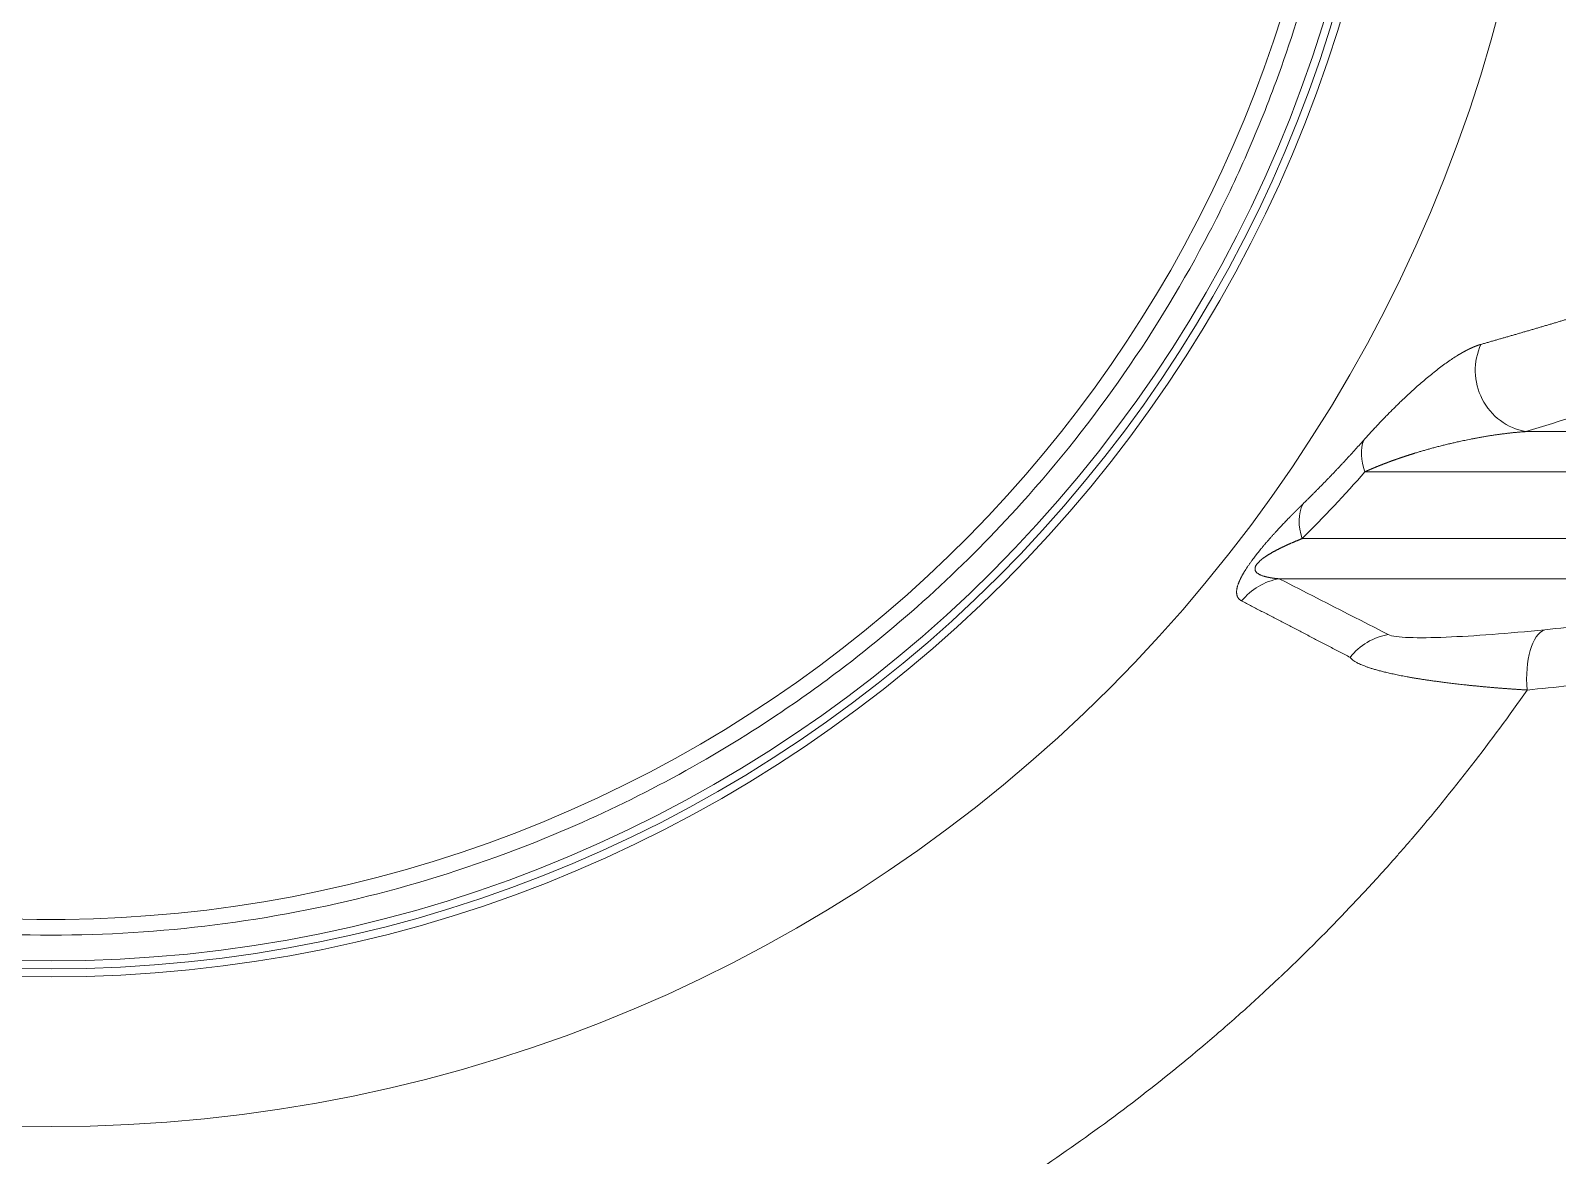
# Model space of a CAD drawing. Header units: millimetres. Extents: x 4664 to 8864, y -38 to 2932.
# Drawn here: x 7869.08 to 7901.61, y 1756.27 to 1780.24 of the extents above; entities that cross this region are included whole.
import ezdxf

# ---------------------------------------------------------------- set-up
doc = ezdxf.new("R2010")
doc.units = ezdxf.units.MM

msp = doc.modelspace()

# ---------------------------------------------------------------- linework, layer by layer
at = {"lineweight": 5}
for p, q in [((7910.191, 1771.695), (7900.938, 1771.695)), ((7897.51, 1770.839), (7910.017, 1770.839)), ((7910.017, 1769.414), (7896.17, 1769.414)), ((7895.684, 1768.558), (7910.191, 1768.558))]:
    msp.add_line(p, q, dxfattribs=at)
for radius in [31.888, 28.697, 28.528, 28.358]:
    msp.add_circle((7869.524, 1788.775), radius, dxfattribs=at)
msp.add_arc((7869.524, 1788.775), 27.471, 209.0561, 10.6295, dxfattribs=at)
at = {"lineweight": 5, "extrusion": (0, 0, -1)}
for centre, major_axis, ratio, start_param, end_param in [((7901.133, 1772.979), (-0.381, 1.249), 0.971679, 3.599809, 5.457733), ((7898.58, 1770.839), (-0.982, 0.861), 0.685493, 5.375966, 6.042362), ((7875.668, 1788.775), (28.646, 0), 0.967774, 0.703623, 0.773134), ((7897.24, 1769.414), (-0.92, 0.927), 0.712004, 5.327244, 6.033292), ((7895.879, 1767.274), (0.593, 1.164), 0.984114, 4.922167, 5.653663), ((7898.203, 1766.086), (0.596, 1.162), 0.984226, 4.904825, 5.651081), ((7901.537, 1766.189), (-0.13, 1.299), 0.436932, 4.756023, 6.166714), ((7869.329, 1755.641), (72.966, 11.202), 0.103887, 5.182477, 5.196477), ((7869.524, 1754.357), (71.659, 11.206), 0.105691, 5.183056, 5.197056)]:
    msp.add_ellipse(centre, major_axis=major_axis, ratio=ratio, start_param=start_param, end_param=end_param, dxfattribs=at)
at = {"lineweight": 5}
for points, knots in [([(7894.768, 1800.441), (7894.55, 1800.912), (7894.06, 1801.9), (7892.93, 1803.872), (7891.573, 1805.792), (7889.283, 1808.457), (7886.664, 1810.825), (7882.702, 1813.397), (7879.474, 1814.83), (7876.662, 1815.672), (7873.802, 1816.335), (7870.873, 1816.632), (7866.176, 1816.513), (7862.118, 1815.76), (7857.186, 1813.829), (7854.14, 1812.038), (7850.887, 1809.524), (7848.39, 1807.03), (7845.972, 1803.702), (7844.276, 1800.609), (7842.549, 1796.22), (7841.683, 1791.585), (7841.705, 1786.886), (7842.089, 1783.972), (7842.877, 1780.542), (7843.894, 1777.779), (7845.517, 1774.653), (7846.794, 1772.679), (7848.977, 1769.917), (7851.495, 1767.448), (7855.32, 1764.731), (7860.045, 1762.39), (7865.212, 1761.124), (7871.091, 1760.839), (7875.763, 1761.494), (7880.791, 1763.222), (7883.919, 1764.887), (7887.278, 1767.267), (7889.881, 1769.657), (7892.44, 1772.89), (7893.958, 1775.406), (7894.974, 1777.52), (7896.082, 1780.258), (7896.981, 1783.682), (7897.449, 1788.364), (7897.203, 1792.48), (7896.057, 1797.676), (7894.18, 1802.001), (7891.218, 1806.363), (7888.803, 1808.927), (7885.176, 1811.921), (7881.608, 1814.012), (7876.633, 1815.782), (7873.165, 1816.425), (7869.065, 1816.661), (7865.541, 1816.416), (7861.539, 1815.491), (7858.23, 1814.269), (7854.576, 1812.365), (7851.273, 1809.912), (7847.992, 1806.559), (7845.612, 1803.203), (7843.536, 1798.997), (7842.314, 1795.068), (7841.568, 1789.868), (7841.755, 1785.532), (7842.443, 1782.402), (7842.647, 1781.635)], [0, 0, 0, 0, 0.006314, 0.013403, 0.02746, 0.034433, 0.055153, 0.06884, 0.089355, 0.096186, 0.103009, 0.123487, 0.130312, 0.157651, 0.171295, 0.19176, 0.198582, 0.219083, 0.232739, 0.246379, 0.260023, 0.287433, 0.301147, 0.314851, 0.3217, 0.342232, 0.349066, 0.362718, 0.36954, 0.389996, 0.403578, 0.423785, 0.450318, 0.463364, 0.489074, 0.501707, 0.520457, 0.526663, 0.545233, 0.557589, 0.569977, 0.576192, 0.58243, 0.601358, 0.614143, 0.633596, 0.646759, 0.673678, 0.68739, 0.708264, 0.715298, 0.743767, 0.758145, 0.779887, 0.787177, 0.809164, 0.823878, 0.838617, 0.853388, 0.875637, 0.890481, 0.912656, 0.927319, 0.949033, 0.963265, 0.990966, 1, 1, 1, 1]), ([(7902.213, 1774.208), (7902.2, 1774.204), (7902.174, 1774.196), (7902.135, 1774.184), (7902.096, 1774.173), (7902.057, 1774.161), (7902.018, 1774.149), (7901.979, 1774.138), (7901.94, 1774.126), (7901.901, 1774.114), (7901.862, 1774.103), (7901.823, 1774.091), (7901.784, 1774.08), (7901.746, 1774.068), (7901.707, 1774.056), (7901.668, 1774.045), (7901.629, 1774.033), (7901.591, 1774.022), (7901.552, 1774.01), (7901.513, 1773.999), (7901.475, 1773.987), (7901.436, 1773.976), (7901.397, 1773.965), (7901.359, 1773.953), (7901.32, 1773.942), (7901.282, 1773.931), (7901.243, 1773.919), (7901.204, 1773.908), (7901.166, 1773.897), (7901.127, 1773.885), (7901.089, 1773.874), (7901.051, 1773.863), (7901.012, 1773.851), (7900.974, 1773.84), (7900.935, 1773.829), (7900.897, 1773.818), (7900.859, 1773.807), (7900.82, 1773.795), (7900.782, 1773.784), (7900.744, 1773.773), (7900.706, 1773.762), (7900.667, 1773.751), (7900.629, 1773.74), (7900.591, 1773.729), (7900.553, 1773.718), (7900.515, 1773.707), (7900.477, 1773.696), (7900.438, 1773.685), (7900.4, 1773.674), (7900.362, 1773.663), (7900.324, 1773.652), (7900.286, 1773.641), (7900.248, 1773.63), (7900.21, 1773.619), (7900.172, 1773.608), (7900.134, 1773.597), (7900.096, 1773.586), (7900.058, 1773.576), (7900.021, 1773.565), (7899.995, 1773.558), (7899.983, 1773.554)], [0, 0, 0, 0, 0.01775, 0.035481, 0.053195, 0.070891, 0.088569, 0.10623, 0.123872, 0.141497, 0.159104, 0.176693, 0.194264, 0.211818, 0.229353, 0.246871, 0.264371, 0.281853, 0.299317, 0.316763, 0.334192, 0.351603, 0.368996, 0.386371, 0.403728, 0.421067, 0.438389, 0.455693, 0.472979, 0.490247, 0.507497, 0.524729, 0.541944, 0.559141, 0.57632, 0.593481, 0.610624, 0.62775, 0.644857, 0.661947, 0.679019, 0.696073, 0.71311, 0.730128, 0.747129, 0.764112, 0.781077, 0.798024, 0.814953, 0.831865, 0.848759, 0.865634, 0.882493, 0.899333, 0.916155, 0.93296, 0.949747, 0.966516, 0.983267, 1, 1, 1, 1]), ([(7899.983, 1773.554), (7899.981, 1773.554), (7899.979, 1773.553), (7899.975, 1773.552), (7899.971, 1773.551), (7899.967, 1773.549), (7899.963, 1773.548), (7899.959, 1773.547), (7899.955, 1773.546), (7899.951, 1773.545), (7899.947, 1773.543), (7899.943, 1773.542), (7899.939, 1773.541), (7899.935, 1773.539), (7899.931, 1773.538), (7899.927, 1773.537), (7899.923, 1773.535), (7899.919, 1773.534), (7899.915, 1773.533), (7899.911, 1773.531), (7899.907, 1773.53), (7899.903, 1773.528), (7899.899, 1773.527), (7899.895, 1773.525), (7899.891, 1773.524), (7899.887, 1773.522), (7899.883, 1773.521), (7899.878, 1773.519), (7899.874, 1773.518), (7899.87, 1773.516), (7899.866, 1773.514), (7899.862, 1773.513), (7899.858, 1773.511), (7899.853, 1773.509), (7899.849, 1773.508), (7899.845, 1773.506), (7899.841, 1773.504), (7899.837, 1773.503), (7899.832, 1773.501), (7899.828, 1773.499), (7899.824, 1773.497), (7899.82, 1773.495), (7899.815, 1773.494), (7899.811, 1773.492), (7899.807, 1773.49), (7899.802, 1773.488), (7899.798, 1773.486), (7899.794, 1773.484), (7899.789, 1773.482), (7899.785, 1773.48), (7899.781, 1773.478), (7899.776, 1773.476), (7899.772, 1773.474), (7899.768, 1773.472), (7899.763, 1773.47), (7899.759, 1773.468), (7899.754, 1773.466), (7899.75, 1773.464), (7899.746, 1773.462), (7899.741, 1773.46), (7899.737, 1773.458), (7899.732, 1773.456), (7899.728, 1773.454), (7899.723, 1773.451), (7899.719, 1773.449), (7899.714, 1773.447), (7899.71, 1773.445), (7899.705, 1773.442), (7899.701, 1773.44), (7899.696, 1773.438), (7899.692, 1773.435), (7899.687, 1773.433), (7899.683, 1773.431), (7899.678, 1773.428), (7899.673, 1773.426), (7899.669, 1773.424), (7899.664, 1773.421), (7899.66, 1773.419), (7899.655, 1773.416), (7899.65, 1773.414), (7899.646, 1773.411), (7899.641, 1773.409), (7899.636, 1773.406), (7899.632, 1773.404), (7899.627, 1773.401), (7899.622, 1773.399), (7899.618, 1773.396), (7899.613, 1773.394), (7899.608, 1773.391), (7899.604, 1773.388), (7899.599, 1773.386), (7899.594, 1773.383), (7899.589, 1773.38), (7899.585, 1773.378), (7899.58, 1773.375), (7899.575, 1773.372), (7899.57, 1773.369), (7899.565, 1773.367), (7899.561, 1773.364), (7899.556, 1773.361), (7899.551, 1773.358), (7899.546, 1773.355), (7899.541, 1773.352), (7899.536, 1773.35), (7899.531, 1773.347), (7899.527, 1773.344), (7899.522, 1773.341), (7899.517, 1773.338), (7899.479, 1773.315), (7899.407, 1773.27), (7899.298, 1773.197), (7899.186, 1773.117), (7899.071, 1773.031), (7898.957, 1772.941), (7898.846, 1772.85), (7898.737, 1772.758), (7898.626, 1772.662), (7898.515, 1772.562), (7898.403, 1772.458), (7898.306, 1772.367), (7898.226, 1772.289), (7898.163, 1772.227), (7898.1, 1772.165), (7898.037, 1772.102), (7897.974, 1772.038), (7897.92, 1771.982), (7897.876, 1771.937), (7897.841, 1771.9), (7897.807, 1771.864), (7897.773, 1771.828), (7897.739, 1771.792), (7897.713, 1771.765), (7897.695, 1771.746), (7897.685, 1771.735), (7897.675, 1771.724), (7897.665, 1771.713), (7897.655, 1771.702), (7897.645, 1771.691), (7897.635, 1771.68), (7897.625, 1771.669), (7897.615, 1771.658), (7897.605, 1771.648), (7897.595, 1771.637), (7897.585, 1771.626), (7897.575, 1771.615), (7897.565, 1771.604), (7897.555, 1771.592), (7897.545, 1771.581), (7897.536, 1771.57), (7897.526, 1771.559), (7897.516, 1771.548), (7897.506, 1771.537), (7897.496, 1771.526), (7897.489, 1771.518), (7897.486, 1771.515)], [0, 0, 0, 0, 0.002296, 0.004593, 0.00689, 0.009189, 0.011487, 0.013787, 0.016087, 0.018388, 0.020689, 0.022991, 0.025294, 0.027597, 0.029902, 0.032206, 0.034512, 0.036818, 0.039125, 0.041432, 0.043741, 0.04605, 0.048359, 0.05067, 0.052981, 0.055292, 0.057605, 0.059918, 0.062232, 0.064547, 0.066862, 0.069178, 0.071495, 0.073812, 0.076131, 0.07845, 0.080769, 0.08309, 0.085411, 0.087733, 0.090056, 0.092379, 0.094704, 0.097029, 0.099354, 0.101681, 0.104008, 0.106336, 0.108665, 0.110995, 0.113325, 0.115656, 0.117988, 0.120321, 0.122655, 0.124989, 0.127324, 0.12966, 0.131997, 0.134334, 0.136672, 0.139012, 0.141352, 0.143692, 0.146034, 0.148376, 0.150719, 0.153063, 0.155408, 0.157754, 0.160101, 0.162448, 0.164796, 0.167145, 0.169495, 0.171846, 0.174197, 0.17655, 0.178903, 0.181257, 0.183612, 0.185968, 0.188325, 0.190682, 0.193041, 0.1954, 0.19776, 0.200121, 0.202483, 0.204846, 0.20721, 0.209574, 0.21194, 0.214306, 0.216674, 0.219042, 0.221411, 0.223781, 0.226152, 0.228523, 0.230896, 0.23327, 0.235644, 0.23802, 0.240396, 0.242773, 0.245151, 0.247531, 0.249911, 0.300378, 0.350485, 0.400254, 0.449711, 0.498882, 0.542651, 0.585593, 0.62773, 0.669082, 0.709674, 0.74953, 0.771284, 0.792656, 0.81365, 0.834273, 0.854529, 0.874426, 0.88532, 0.896025, 0.906541, 0.91687, 0.927014, 0.936973, 0.939938, 0.942894, 0.945839, 0.948775, 0.951701, 0.954618, 0.957525, 0.960422, 0.96331, 0.966188, 0.969057, 0.971916, 0.974766, 0.977606, 0.980438, 0.98326, 0.986072, 0.988876, 0.991671, 0.994456, 0.997232, 1, 1, 1, 1]), ([(7897.51, 1770.839), (7897.513, 1770.84), (7897.518, 1770.842), (7897.526, 1770.846), (7897.533, 1770.849), (7897.541, 1770.853), (7897.549, 1770.856), (7897.557, 1770.86), (7897.565, 1770.864), (7897.573, 1770.867), (7897.581, 1770.871), (7897.589, 1770.874), (7897.597, 1770.878), (7897.605, 1770.881), (7897.613, 1770.885), (7897.622, 1770.888), (7897.63, 1770.892), (7897.638, 1770.896), (7897.647, 1770.899), (7897.655, 1770.903), (7897.663, 1770.906), (7897.672, 1770.91), (7897.68, 1770.913), (7897.689, 1770.917), (7897.698, 1770.921), (7897.706, 1770.924), (7897.715, 1770.928), (7897.724, 1770.932), (7897.733, 1770.935), (7897.741, 1770.939), (7897.75, 1770.942), (7897.759, 1770.946), (7897.768, 1770.95), (7897.777, 1770.953), (7897.786, 1770.957), (7897.795, 1770.961), (7897.805, 1770.964), (7897.814, 1770.968), (7897.823, 1770.972), (7897.832, 1770.975), (7897.842, 1770.979), (7897.851, 1770.983), (7897.86, 1770.987), (7897.87, 1770.99), (7897.879, 1770.994), (7897.889, 1770.998), (7897.898, 1771.001), (7897.908, 1771.005), (7897.918, 1771.009), (7897.927, 1771.013), (7897.937, 1771.016), (7897.947, 1771.02), (7897.957, 1771.024), (7897.966, 1771.027), (7897.976, 1771.031), (7897.986, 1771.035), (7897.996, 1771.039), (7898.006, 1771.042), (7898.016, 1771.046), (7898.026, 1771.05), (7898.037, 1771.054), (7898.047, 1771.057), (7898.057, 1771.061), (7898.067, 1771.065), (7898.078, 1771.069), (7898.088, 1771.072), (7898.098, 1771.076), (7898.109, 1771.08), (7898.119, 1771.084), (7898.13, 1771.087), (7898.14, 1771.091), (7898.151, 1771.095), (7898.162, 1771.099), (7898.172, 1771.103), (7898.183, 1771.106), (7898.194, 1771.11), (7898.205, 1771.114), (7898.216, 1771.118), (7898.226, 1771.121), (7898.237, 1771.125), (7898.248, 1771.129), (7898.259, 1771.133), (7898.27, 1771.137), (7898.281, 1771.14), (7898.293, 1771.144), (7898.304, 1771.148), (7898.315, 1771.152), (7898.326, 1771.155), (7898.338, 1771.159), (7898.349, 1771.163), (7898.36, 1771.167), (7898.372, 1771.17), (7898.383, 1771.174), (7898.395, 1771.178), (7898.406, 1771.182), (7898.418, 1771.186), (7898.429, 1771.189), (7898.441, 1771.193), (7898.453, 1771.197), (7898.464, 1771.201), (7898.476, 1771.204), (7898.488, 1771.208), (7898.5, 1771.212), (7898.512, 1771.216), (7898.524, 1771.219), (7898.536, 1771.223), (7898.548, 1771.227), (7898.56, 1771.231), (7898.592, 1771.24), (7898.645, 1771.257), (7898.719, 1771.279), (7898.797, 1771.301), (7898.877, 1771.324), (7898.959, 1771.346), (7899.045, 1771.369), (7899.133, 1771.392), (7899.223, 1771.415), (7899.296, 1771.432), (7899.351, 1771.445), (7899.389, 1771.454), (7899.431, 1771.464), (7899.477, 1771.474), (7899.527, 1771.485), (7899.581, 1771.497), (7899.639, 1771.509), (7899.7, 1771.522), (7899.765, 1771.535), (7899.834, 1771.548), (7899.907, 1771.562), (7899.983, 1771.576), (7900.063, 1771.589), (7900.13, 1771.6), (7900.184, 1771.609), (7900.222, 1771.615), (7900.259, 1771.62), (7900.296, 1771.626), (7900.332, 1771.631), (7900.367, 1771.636), (7900.402, 1771.64), (7900.436, 1771.645), (7900.469, 1771.649), (7900.502, 1771.653), (7900.534, 1771.657), (7900.565, 1771.661), (7900.596, 1771.664), (7900.626, 1771.668), (7900.655, 1771.671), (7900.684, 1771.674), (7900.712, 1771.676), (7900.74, 1771.679), (7900.767, 1771.682), (7900.793, 1771.684), (7900.819, 1771.686), (7900.844, 1771.688), (7900.868, 1771.69), (7900.892, 1771.692), (7900.915, 1771.693), (7900.931, 1771.695), (7900.938, 1771.695)], [0, 0, 0, 0, 0.001944, 0.003901, 0.005873, 0.007857, 0.009856, 0.011868, 0.013894, 0.015933, 0.017986, 0.020053, 0.022133, 0.024227, 0.026335, 0.028456, 0.030591, 0.03274, 0.034902, 0.037078, 0.039268, 0.041471, 0.043688, 0.045919, 0.048163, 0.050422, 0.052693, 0.054979, 0.057278, 0.059591, 0.061918, 0.064258, 0.066612, 0.06898, 0.071361, 0.073756, 0.076165, 0.078587, 0.081024, 0.083474, 0.085937, 0.088415, 0.090906, 0.093411, 0.095929, 0.098462, 0.101008, 0.103568, 0.106141, 0.108728, 0.111329, 0.113944, 0.116572, 0.119215, 0.121871, 0.12454, 0.127224, 0.129921, 0.132632, 0.135356, 0.138095, 0.140847, 0.143613, 0.146392, 0.149186, 0.151993, 0.154814, 0.157649, 0.160497, 0.163359, 0.166235, 0.169125, 0.172028, 0.174946, 0.177877, 0.180821, 0.18378, 0.186752, 0.189738, 0.192738, 0.195752, 0.198779, 0.20182, 0.204875, 0.207944, 0.211026, 0.214122, 0.217232, 0.220356, 0.223494, 0.226645, 0.22981, 0.232989, 0.236182, 0.239388, 0.242609, 0.245843, 0.24909, 0.252352, 0.255627, 0.258917, 0.262219, 0.265536, 0.268867, 0.272211, 0.275569, 0.278941, 0.282327, 0.285726, 0.305985, 0.327133, 0.34917, 0.372097, 0.395913, 0.42062, 0.446216, 0.472701, 0.500077, 0.510125, 0.521374, 0.533822, 0.547471, 0.562319, 0.578368, 0.595617, 0.614067, 0.633716, 0.654566, 0.676615, 0.699865, 0.724316, 0.749966, 0.761905, 0.773658, 0.785225, 0.796607, 0.807803, 0.818812, 0.829637, 0.840275, 0.850728, 0.860995, 0.871076, 0.880971, 0.890681, 0.900204, 0.909542, 0.918695, 0.927661, 0.936442, 0.945037, 0.953446, 0.961669, 0.969707, 0.977559, 0.985225, 0.992705, 1, 1, 1, 1]), ([(7897.486, 1771.515), (7897.481, 1771.509), (7897.471, 1771.498), (7897.457, 1771.482), (7897.442, 1771.466), (7897.428, 1771.449), (7897.413, 1771.433), (7897.398, 1771.417), (7897.384, 1771.4), (7897.369, 1771.384), (7897.355, 1771.368), (7897.34, 1771.352), (7897.325, 1771.335), (7897.31, 1771.319), (7897.296, 1771.303), (7897.281, 1771.287), (7897.266, 1771.27), (7897.251, 1771.254), (7897.237, 1771.238), (7897.222, 1771.222), (7897.207, 1771.206), (7897.192, 1771.189), (7897.177, 1771.173), (7897.162, 1771.157), (7897.147, 1771.141), (7897.133, 1771.125), (7897.118, 1771.108), (7897.103, 1771.092), (7897.088, 1771.076), (7897.073, 1771.06), (7897.058, 1771.044), (7897.043, 1771.028), (7897.027, 1771.012), (7897.012, 1770.995), (7896.997, 1770.979), (7896.982, 1770.963), (7896.967, 1770.947), (7896.952, 1770.931), (7896.937, 1770.915), (7896.921, 1770.899), (7896.906, 1770.883), (7896.891, 1770.867), (7896.876, 1770.851), (7896.86, 1770.834), (7896.845, 1770.818), (7896.83, 1770.802), (7896.815, 1770.786), (7896.799, 1770.77), (7896.784, 1770.754), (7896.768, 1770.738), (7896.753, 1770.722), (7896.738, 1770.706), (7896.722, 1770.69), (7896.707, 1770.674), (7896.691, 1770.658), (7896.676, 1770.642), (7896.66, 1770.626), (7896.645, 1770.61), (7896.629, 1770.594), (7896.613, 1770.578), (7896.598, 1770.563), (7896.582, 1770.547), (7896.567, 1770.531), (7896.551, 1770.515), (7896.535, 1770.499), (7896.52, 1770.483), (7896.504, 1770.467), (7896.488, 1770.451), (7896.472, 1770.435), (7896.457, 1770.419), (7896.441, 1770.403), (7896.425, 1770.388), (7896.409, 1770.372), (7896.393, 1770.356), (7896.378, 1770.34), (7896.362, 1770.324), (7896.346, 1770.308), (7896.33, 1770.293), (7896.314, 1770.277), (7896.298, 1770.261), (7896.282, 1770.245), (7896.266, 1770.229), (7896.25, 1770.214), (7896.234, 1770.198), (7896.218, 1770.182), (7896.202, 1770.166), (7896.191, 1770.156), (7896.186, 1770.151)], [0, 0, 0, 0, 0.011365, 0.02274, 0.034124, 0.045518, 0.056921, 0.068334, 0.079756, 0.091188, 0.102629, 0.11408, 0.12554, 0.13701, 0.148489, 0.159977, 0.171476, 0.182983, 0.1945, 0.206027, 0.217563, 0.229109, 0.240664, 0.252228, 0.263803, 0.275386, 0.286979, 0.298582, 0.310194, 0.321816, 0.333447, 0.345088, 0.356738, 0.368398, 0.380067, 0.391746, 0.403434, 0.415132, 0.426839, 0.438556, 0.450282, 0.462018, 0.473763, 0.485518, 0.497283, 0.509057, 0.52084, 0.532633, 0.544436, 0.556248, 0.568069, 0.5799, 0.591741, 0.603591, 0.615451, 0.62732, 0.639199, 0.651087, 0.662985, 0.674893, 0.68681, 0.698736, 0.710672, 0.722618, 0.734573, 0.746537, 0.758511, 0.770495, 0.782488, 0.794491, 0.806504, 0.818525, 0.830557, 0.842598, 0.854648, 0.866708, 0.878778, 0.890857, 0.902946, 0.915044, 0.927152, 0.93927, 0.951397, 0.963533, 0.975679, 0.987835, 1, 1, 1, 1]), ([(7896.186, 1770.151), (7896.184, 1770.149), (7896.179, 1770.144), (7896.173, 1770.138), (7896.167, 1770.132), (7896.16, 1770.126), (7896.154, 1770.119), (7896.148, 1770.113), (7896.141, 1770.107), (7896.135, 1770.101), (7896.129, 1770.095), (7896.122, 1770.088), (7896.116, 1770.082), (7896.11, 1770.076), (7896.104, 1770.07), (7896.098, 1770.064), (7896.091, 1770.058), (7896.085, 1770.052), (7896.079, 1770.045), (7896.073, 1770.039), (7896.067, 1770.033), (7896.061, 1770.027), (7896.055, 1770.021), (7896.049, 1770.015), (7896.043, 1770.009), (7896.037, 1770.003), (7896.03, 1769.997), (7896.024, 1769.991), (7896.019, 1769.985), (7896.013, 1769.979), (7896.007, 1769.973), (7896.001, 1769.967), (7895.995, 1769.961), (7895.989, 1769.955), (7895.983, 1769.949), (7895.977, 1769.943), (7895.971, 1769.937), (7895.965, 1769.931), (7895.96, 1769.925), (7895.954, 1769.92), (7895.948, 1769.914), (7895.942, 1769.908), (7895.936, 1769.902), (7895.931, 1769.896), (7895.925, 1769.89), (7895.919, 1769.884), (7895.914, 1769.879), (7895.897, 1769.862), (7895.87, 1769.834), (7895.832, 1769.794), (7895.794, 1769.755), (7895.756, 1769.715), (7895.719, 1769.675), (7895.681, 1769.635), (7895.644, 1769.595), (7895.613, 1769.561), (7895.588, 1769.534), (7895.57, 1769.513), (7895.551, 1769.493), (7895.533, 1769.472), (7895.515, 1769.452), (7895.497, 1769.432), (7895.479, 1769.411), (7895.461, 1769.391), (7895.444, 1769.371), (7895.426, 1769.351), (7895.409, 1769.332), (7895.392, 1769.312), (7895.376, 1769.292), (7895.359, 1769.273), (7895.343, 1769.253), (7895.326, 1769.234), (7895.31, 1769.215), (7895.294, 1769.195), (7895.28, 1769.178), (7895.268, 1769.163), (7895.257, 1769.149), (7895.246, 1769.136), (7895.235, 1769.122), (7895.225, 1769.109), (7895.214, 1769.095), (7895.203, 1769.082), (7895.193, 1769.068), (7895.182, 1769.055), (7895.172, 1769.042), (7895.162, 1769.028), (7895.152, 1769.015), (7895.141, 1769.001), (7895.131, 1768.988), (7895.121, 1768.975), (7895.109, 1768.957), (7895.093, 1768.936), (7895.075, 1768.911), (7895.058, 1768.887), (7895.041, 1768.863), (7895.025, 1768.839), (7895.009, 1768.816), (7894.994, 1768.794), (7894.979, 1768.771), (7894.968, 1768.753), (7894.959, 1768.739), (7894.952, 1768.728), (7894.945, 1768.718), (7894.939, 1768.707), (7894.933, 1768.697), (7894.926, 1768.686), (7894.92, 1768.676), (7894.914, 1768.666), (7894.909, 1768.655), (7894.903, 1768.645), (7894.897, 1768.635), (7894.892, 1768.625), (7894.887, 1768.615), (7894.881, 1768.606), (7894.876, 1768.596), (7894.871, 1768.586), (7894.866, 1768.577), (7894.862, 1768.567), (7894.857, 1768.558), (7894.853, 1768.549), (7894.848, 1768.539), (7894.844, 1768.53), (7894.84, 1768.521), (7894.836, 1768.512), (7894.832, 1768.503), (7894.828, 1768.494), (7894.825, 1768.485), (7894.821, 1768.477), (7894.818, 1768.468), (7894.815, 1768.46), (7894.812, 1768.451), (7894.809, 1768.443), (7894.804, 1768.428), (7894.797, 1768.408), (7894.79, 1768.384), (7894.785, 1768.36), (7894.781, 1768.337), (7894.777, 1768.315), (7894.776, 1768.293), (7894.775, 1768.273), (7894.776, 1768.257), (7894.777, 1768.245), (7894.778, 1768.236), (7894.779, 1768.227), (7894.781, 1768.219), (7894.782, 1768.211), (7894.784, 1768.203), (7894.787, 1768.195), (7894.789, 1768.188), (7894.792, 1768.18), (7894.795, 1768.173), (7894.799, 1768.167), (7894.802, 1768.16), (7894.806, 1768.154), (7894.81, 1768.148), (7894.813, 1768.144), (7894.815, 1768.141), (7894.818, 1768.138), (7894.82, 1768.135), (7894.823, 1768.132), (7894.826, 1768.129), (7894.829, 1768.126), (7894.832, 1768.123), (7894.835, 1768.12), (7894.838, 1768.117), (7894.841, 1768.114), (7894.844, 1768.112), (7894.848, 1768.109), (7894.851, 1768.106), (7894.855, 1768.104), (7894.859, 1768.101), (7894.863, 1768.099), (7894.866, 1768.096), (7894.87, 1768.094), (7894.874, 1768.092), (7894.879, 1768.089), (7894.881, 1768.088), (7894.883, 1768.087)], [0, 0, 0, 0, 0.002986, 0.00596, 0.008922, 0.011871, 0.014809, 0.017735, 0.020648, 0.02355, 0.02644, 0.029317, 0.032183, 0.035036, 0.037878, 0.040708, 0.043525, 0.046331, 0.049125, 0.051907, 0.054677, 0.057436, 0.060182, 0.062917, 0.06564, 0.068351, 0.07105, 0.073737, 0.076413, 0.079077, 0.081729, 0.08437, 0.086998, 0.089615, 0.092221, 0.094815, 0.097397, 0.099967, 0.102526, 0.105074, 0.10761, 0.110134, 0.112647, 0.115148, 0.117638, 0.120116, 0.122583, 0.125039, 0.141508, 0.1577, 0.173621, 0.189279, 0.204679, 0.21983, 0.234739, 0.249416, 0.256889, 0.264252, 0.271506, 0.278653, 0.285694, 0.292631, 0.299467, 0.306202, 0.312839, 0.319381, 0.325828, 0.332185, 0.338452, 0.344634, 0.350731, 0.356748, 0.362686, 0.368549, 0.37434, 0.378405, 0.382445, 0.386459, 0.390451, 0.394422, 0.398372, 0.402304, 0.406219, 0.410119, 0.414006, 0.417881, 0.421745, 0.425601, 0.429451, 0.433295, 0.437136, 0.44441, 0.451573, 0.458637, 0.465617, 0.472525, 0.479378, 0.48619, 0.492977, 0.499753, 0.503166, 0.506588, 0.510021, 0.513467, 0.516926, 0.520402, 0.523894, 0.527404, 0.530935, 0.534488, 0.538063, 0.541663, 0.545289, 0.548942, 0.552623, 0.556334, 0.560076, 0.56385, 0.567658, 0.5715, 0.575379, 0.579294, 0.583247, 0.587239, 0.59127, 0.595343, 0.599458, 0.603616, 0.607817, 0.612063, 0.616355, 0.620693, 0.625078, 0.639076, 0.653518, 0.668424, 0.683813, 0.699701, 0.716103, 0.733035, 0.750507, 0.758932, 0.767427, 0.775995, 0.784636, 0.79335, 0.80214, 0.811004, 0.819945, 0.828964, 0.83806, 0.847235, 0.856489, 0.865824, 0.875239, 0.880357, 0.885527, 0.890749, 0.896024, 0.90135, 0.906729, 0.912161, 0.917645, 0.923183, 0.928772, 0.934415, 0.940111, 0.94586, 0.951662, 0.957517, 0.963426, 0.969388, 0.975403, 0.981472, 0.987594, 0.99377, 1, 1, 1, 1]), ([(7895.684, 1768.558), (7895.682, 1768.558), (7895.678, 1768.559), (7895.671, 1768.559), (7895.664, 1768.56), (7895.657, 1768.561), (7895.651, 1768.561), (7895.644, 1768.562), (7895.637, 1768.563), (7895.631, 1768.563), (7895.624, 1768.564), (7895.618, 1768.565), (7895.612, 1768.565), (7895.605, 1768.566), (7895.599, 1768.567), (7895.593, 1768.568), (7895.586, 1768.568), (7895.58, 1768.569), (7895.574, 1768.57), (7895.568, 1768.571), (7895.562, 1768.572), (7895.556, 1768.572), (7895.55, 1768.573), (7895.544, 1768.574), (7895.539, 1768.575), (7895.533, 1768.576), (7895.527, 1768.577), (7895.521, 1768.577), (7895.516, 1768.578), (7895.51, 1768.579), (7895.505, 1768.58), (7895.499, 1768.581), (7895.494, 1768.582), (7895.488, 1768.583), (7895.483, 1768.584), (7895.478, 1768.585), (7895.473, 1768.586), (7895.467, 1768.587), (7895.462, 1768.588), (7895.457, 1768.589), (7895.452, 1768.59), (7895.447, 1768.591), (7895.442, 1768.592), (7895.437, 1768.593), (7895.432, 1768.594), (7895.427, 1768.595), (7895.423, 1768.596), (7895.418, 1768.597), (7895.413, 1768.598), (7895.409, 1768.6), (7895.404, 1768.601), (7895.399, 1768.602), (7895.395, 1768.603), (7895.39, 1768.604), (7895.386, 1768.605), (7895.382, 1768.606), (7895.377, 1768.608), (7895.373, 1768.609), (7895.369, 1768.61), (7895.356, 1768.614), (7895.335, 1768.62), (7895.308, 1768.63), (7895.283, 1768.641), (7895.261, 1768.651), (7895.241, 1768.663), (7895.223, 1768.675), (7895.208, 1768.688), (7895.195, 1768.701), (7895.185, 1768.714), (7895.177, 1768.728), (7895.171, 1768.743), (7895.168, 1768.758), (7895.167, 1768.773), (7895.169, 1768.789), (7895.172, 1768.804), (7895.177, 1768.819), (7895.184, 1768.833), (7895.192, 1768.847), (7895.201, 1768.862), (7895.212, 1768.877), (7895.225, 1768.892), (7895.239, 1768.908), (7895.254, 1768.923), (7895.271, 1768.939), (7895.29, 1768.956), (7895.305, 1768.968), (7895.316, 1768.977), (7895.323, 1768.983), (7895.33, 1768.988), (7895.337, 1768.993), (7895.345, 1768.999), (7895.352, 1769.005), (7895.36, 1769.01), (7895.368, 1769.016), (7895.377, 1769.022), (7895.385, 1769.028), (7895.394, 1769.033), (7895.403, 1769.039), (7895.412, 1769.045), (7895.421, 1769.051), (7895.43, 1769.057), (7895.44, 1769.063), (7895.45, 1769.07), (7895.46, 1769.076), (7895.471, 1769.083), (7895.483, 1769.09), (7895.495, 1769.097), (7895.509, 1769.105), (7895.522, 1769.113), (7895.536, 1769.121), (7895.55, 1769.129), (7895.565, 1769.137), (7895.58, 1769.145), (7895.595, 1769.153), (7895.61, 1769.161), (7895.626, 1769.17), (7895.642, 1769.178), (7895.659, 1769.186), (7895.675, 1769.195), (7895.691, 1769.203), (7895.704, 1769.209), (7895.717, 1769.215), (7895.729, 1769.222), (7895.742, 1769.228), (7895.755, 1769.234), (7895.768, 1769.24), (7895.781, 1769.246), (7895.794, 1769.252), (7895.807, 1769.259), (7895.821, 1769.265), (7895.834, 1769.271), (7895.848, 1769.278), (7895.862, 1769.284), (7895.876, 1769.29), (7895.89, 1769.297), (7895.905, 1769.303), (7895.919, 1769.309), (7895.934, 1769.316), (7895.949, 1769.322), (7895.964, 1769.329), (7895.979, 1769.335), (7895.994, 1769.342), (7896.009, 1769.348), (7896.025, 1769.355), (7896.04, 1769.361), (7896.056, 1769.368), (7896.072, 1769.374), (7896.088, 1769.381), (7896.104, 1769.388), (7896.121, 1769.394), (7896.137, 1769.401), (7896.154, 1769.407), (7896.165, 1769.412), (7896.17, 1769.414)], [0, 0, 0, 0, 0.005086, 0.010145, 0.015177, 0.020182, 0.02516, 0.030111, 0.035036, 0.039933, 0.044804, 0.049648, 0.054465, 0.059255, 0.064019, 0.068755, 0.073465, 0.078148, 0.082804, 0.087433, 0.092036, 0.096611, 0.10116, 0.105682, 0.110178, 0.114646, 0.119088, 0.123503, 0.127891, 0.132252, 0.136587, 0.140895, 0.145176, 0.149431, 0.153659, 0.15786, 0.162034, 0.166182, 0.170303, 0.174397, 0.178465, 0.182506, 0.18652, 0.190507, 0.194468, 0.198403, 0.202311, 0.206192, 0.210046, 0.213874, 0.217676, 0.22145, 0.225198, 0.22892, 0.232615, 0.236284, 0.239926, 0.243541, 0.24713, 0.250693, 0.276511, 0.300968, 0.32407, 0.345825, 0.366241, 0.385332, 0.40311, 0.419592, 0.434801, 0.448764, 0.461516, 0.473104, 0.483591, 0.493061, 0.501627, 0.508002, 0.514019, 0.519802, 0.525487, 0.531221, 0.537146, 0.54339, 0.550064, 0.557259, 0.565046, 0.573483, 0.576339, 0.579289, 0.582334, 0.585476, 0.588716, 0.592054, 0.595493, 0.599032, 0.602674, 0.606418, 0.610265, 0.614216, 0.618272, 0.622433, 0.6267, 0.631073, 0.635552, 0.640138, 0.644832, 0.650645, 0.656641, 0.662822, 0.669189, 0.675741, 0.682481, 0.689408, 0.696522, 0.703825, 0.711317, 0.718998, 0.726868, 0.734929, 0.74318, 0.751621, 0.757686, 0.763841, 0.770087, 0.776424, 0.782852, 0.789371, 0.79598, 0.802681, 0.809473, 0.816357, 0.823331, 0.830397, 0.837555, 0.844804, 0.852144, 0.859577, 0.867101, 0.874717, 0.882424, 0.890224, 0.898115, 0.906099, 0.914174, 0.922342, 0.930601, 0.938953, 0.947397, 0.955934, 0.964562, 0.973283, 0.982096, 0.991002, 1, 1, 1, 1]), ([(7894.883, 1768.087), (7894.918, 1768.069), (7894.989, 1768.032), (7895.095, 1767.977), (7895.202, 1767.921), (7895.309, 1767.865), (7895.417, 1767.809), (7895.525, 1767.753), (7895.634, 1767.697), (7895.742, 1767.64), (7895.852, 1767.583), (7895.961, 1767.526), (7896.072, 1767.469), (7896.182, 1767.411), (7896.293, 1767.354), (7896.404, 1767.296), (7896.516, 1767.238), (7896.628, 1767.179), (7896.741, 1767.12), (7896.854, 1767.062), (7896.967, 1767.003), (7897.081, 1766.943), (7897.157, 1766.904), (7897.195, 1766.884)], [0, 0, 0, 0, 0.045765, 0.091716, 0.137852, 0.184173, 0.23068, 0.277372, 0.324249, 0.371312, 0.41856, 0.465994, 0.513613, 0.561418, 0.609407, 0.657583, 0.705943, 0.754489, 0.803221, 0.852137, 0.901239, 0.950527, 1, 1, 1, 1]), ([(7901.342, 1767.473), (7900.95, 1767.434), (7900.573, 1767.4), (7899.867, 1767.347), (7899.538, 1767.327), (7898.94, 1767.303), (7898.67, 1767.3), (7898.241, 1767.315), (7898.078, 1767.334), (7898.008, 1767.37)], [0, 0, 0, 0, 0.25, 0.25, 0.5, 0.5, 0.75, 0.75, 1, 1, 1, 1]), ([(7897.195, 1766.883), (7897.195, 1766.883), (7897.195, 1766.883), (7897.195, 1766.883), (7897.196, 1766.883), (7897.196, 1766.883), (7897.196, 1766.883), (7897.196, 1766.882), (7897.196, 1766.882), (7897.196, 1766.882), (7897.197, 1766.882), (7897.197, 1766.881), (7897.197, 1766.881), (7897.197, 1766.881), (7897.198, 1766.88), (7897.198, 1766.879), (7897.199, 1766.879), (7897.2, 1766.877), (7897.201, 1766.875), (7897.204, 1766.872), (7897.208, 1766.867), (7897.213, 1766.861), (7897.223, 1766.851), (7897.236, 1766.839), (7897.26, 1766.82), (7897.295, 1766.796), (7897.342, 1766.769), (7897.391, 1766.745), (7897.441, 1766.723), (7897.497, 1766.701), (7897.558, 1766.678), (7897.613, 1766.66), (7897.66, 1766.645), (7897.696, 1766.634), (7897.735, 1766.623), (7897.775, 1766.612), (7897.817, 1766.6), (7897.86, 1766.589), (7897.906, 1766.577), (7897.954, 1766.566), (7898.004, 1766.554), (7898.056, 1766.542), (7898.11, 1766.53), (7898.166, 1766.518), (7898.224, 1766.506), (7898.285, 1766.494), (7898.347, 1766.482), (7898.412, 1766.47), (7898.465, 1766.46), (7898.505, 1766.454), (7898.531, 1766.449), (7898.559, 1766.444), (7898.588, 1766.44), (7898.619, 1766.435), (7898.651, 1766.43), (7898.684, 1766.424), (7898.719, 1766.419), (7898.755, 1766.413), (7898.793, 1766.408), (7898.832, 1766.402), (7898.873, 1766.396), (7898.915, 1766.39), (7898.959, 1766.383), (7899.004, 1766.377), (7899.051, 1766.371), (7899.1, 1766.364), (7899.15, 1766.357), (7899.202, 1766.351), (7899.256, 1766.344), (7899.311, 1766.337), (7899.369, 1766.33), (7899.428, 1766.323), (7899.488, 1766.316), (7899.551, 1766.308), (7899.605, 1766.303), (7899.651, 1766.298), (7899.686, 1766.294), (7899.722, 1766.29), (7899.757, 1766.286), (7899.792, 1766.283), (7899.827, 1766.279), (7899.861, 1766.276), (7899.895, 1766.273), (7899.929, 1766.269), (7899.963, 1766.266), (7899.996, 1766.263), (7900.029, 1766.26), (7900.062, 1766.257), (7900.095, 1766.254), (7900.127, 1766.251), (7900.159, 1766.248), (7900.19, 1766.245), (7900.222, 1766.242), (7900.253, 1766.24), (7900.284, 1766.237), (7900.314, 1766.235), (7900.344, 1766.232), (7900.374, 1766.23), (7900.403, 1766.228), (7900.432, 1766.225), (7900.461, 1766.223), (7900.49, 1766.221), (7900.518, 1766.219), (7900.546, 1766.217), (7900.573, 1766.215), (7900.6, 1766.213), (7900.627, 1766.211), (7900.653, 1766.209), (7900.679, 1766.207), (7900.705, 1766.206), (7900.731, 1766.204), (7900.756, 1766.202), (7900.78, 1766.201), (7900.804, 1766.199), (7900.828, 1766.197), (7900.852, 1766.196), (7900.875, 1766.194), (7900.898, 1766.193), (7900.921, 1766.192), (7900.943, 1766.19), (7900.957, 1766.189), (7900.965, 1766.189)], [0, 0, 0, 0, 0.000216, 0.000337, 0.000485, 0.00066, 0.000862, 0.001091, 0.001346, 0.001629, 0.001938, 0.002274, 0.002638, 0.003028, 0.003445, 0.003889, 0.005195, 0.006509, 0.007831, 0.011759, 0.015711, 0.023556, 0.03145, 0.047077, 0.062865, 0.093858, 0.125535, 0.149522, 0.174037, 0.199082, 0.224656, 0.250757, 0.26352, 0.276531, 0.28979, 0.303297, 0.317051, 0.331053, 0.345301, 0.359796, 0.374536, 0.38952, 0.404749, 0.42022, 0.435934, 0.451888, 0.468081, 0.484512, 0.50118, 0.507333, 0.513762, 0.520467, 0.527446, 0.5347, 0.542228, 0.550029, 0.558104, 0.566452, 0.575072, 0.583963, 0.593125, 0.602557, 0.612259, 0.622229, 0.632466, 0.64297, 0.65374, 0.664774, 0.676072, 0.687631, 0.699452, 0.711532, 0.72387, 0.736465, 0.749315, 0.756438, 0.763486, 0.770458, 0.777353, 0.784173, 0.790918, 0.797587, 0.80418, 0.810698, 0.81714, 0.823508, 0.8298, 0.836018, 0.84216, 0.848228, 0.854222, 0.860141, 0.865985, 0.871756, 0.877452, 0.883075, 0.888623, 0.894098, 0.8995, 0.904828, 0.910083, 0.915264, 0.920373, 0.925409, 0.930372, 0.935263, 0.940081, 0.944827, 0.9495, 0.954102, 0.958631, 0.963089, 0.967475, 0.97179, 0.976033, 0.980205, 0.984306, 0.988335, 0.992294, 0.996183, 1, 1, 1, 1]), ([(7889.479, 1755.274), (7890.045, 1755.626), (7890.601, 1755.991), (7891.692, 1756.748), (7892.228, 1757.141), (7893.278, 1757.953), (7893.793, 1758.373), (7894.55, 1759.023), (7894.8, 1759.243), (7895.171, 1759.578), (7895.355, 1759.747), (7895.569, 1759.947), (7895.675, 1760.047), (7895.728, 1760.097), (7895.755, 1760.122), (7895.768, 1760.135), (7895.775, 1760.141), (7895.778, 1760.144), (7895.78, 1760.146), (7895.78, 1760.147), (7895.781, 1760.147), (7895.781, 1760.147), (7896.261, 1760.604), (7896.729, 1761.072), (7897.412, 1761.791), (7897.636, 1762.033), (7897.968, 1762.401), (7898.133, 1762.586), (7898.324, 1762.803), (7898.418, 1762.913), (7898.466, 1762.967), (7898.489, 1762.995), (7898.501, 1763.008), (7898.507, 1763.015), (7898.51, 1763.019), (7898.511, 1763.02), (7898.512, 1763.021), (7898.512, 1763.022), (7898.513, 1763.022), (7898.513, 1763.022), (7898.95, 1763.531), (7899.372, 1764.049), (7900.189, 1765.105), (7900.584, 1765.642), (7900.965, 1766.189)], [0, 0, 0, 0, 0.125, 0.125, 0.25, 0.25, 0.375, 0.375, 0.4375, 0.4375, 0.46875, 0.484375, 0.492188, 0.496094, 0.498047, 0.499023, 0.499512, 0.499756, 0.499878, 0.499939, 0.499939, 0.5, 0.5, 0.625, 0.625, 0.6875, 0.6875, 0.71875, 0.734375, 0.742188, 0.746094, 0.748047, 0.749023, 0.749512, 0.749756, 0.749878, 0.749939, 0.749969, 0.749969, 0.75, 0.75, 0.875, 0.875, 1, 1, 1, 1])]:
    msp.add_open_spline(points, degree=3, knots=knots, dxfattribs=at)
for points in [[(7900.938, 1771.695), (7901.702, 1771.928), (7902.452, 1772.163), (7903.192, 1772.4)], [(7898.008, 1767.37), (7897.236, 1767.766), (7896.461, 1768.162), (7895.684, 1768.558)]]:
    msp.add_open_spline(points, degree=3, dxfattribs=at)

doc.saveas('drawing.dxf')
